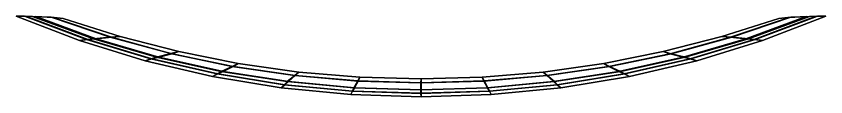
# Model space of a CAD drawing. Extents: x 126968 to 132038, y -1805 to 3860.
# Drawn here: x 129460.1 to 129515.2, y 2778.4 to 2783.9 of the extents above; entities that cross this region are included whole.
import ezdxf

# ---------------------------------------------------------------- set-up
doc = ezdxf.new("R2010")
doc.units = 0
doc.header["$MEASUREMENT"] = 0
doc.layers.get('0').update_dxf_attribs({"linetype": 'CONTINUOUS'})

msp = doc.modelspace()

# ---------------------------------------------------------------- meshes
mesh = msp.add_polyface()
corners = [(129460.103, 2783.945, -10.086), (129469.348, 2781.025, -10.048), (129473.828, 2779.996, -10.054), (129478.395, 2779.259, -10.059), (129483.02, 2778.816, -10.063), (129487.675, 2778.668, -10.064), (129461.206, 2783.931, -6.74), (129478.366, 2779.263, -6.619), (129483.005, 2778.822, -6.618), (129487.669, 2778.913, -6.676), (129487.672, 2778.675, -6.617), (129492.228, 2779.052, -6.679), (129492.338, 2778.822, -6.618), (129496.762, 2779.469, -6.686), (129496.977, 2779.263, -6.62), (129501.247, 2780.165, -6.698), (129501.56, 2779.996, -6.623), (129505.655, 2781.14, -6.712), (129506.058, 2781.021, -6.626), (129509.96, 2782.395, -6.727), (129510.442, 2782.338, -6.63), (129514.13, 2783.931, -6.744), (129461.206, 2783.931, -6.74), (129462.488, 2783.871, -7.356), (129463.298, 2783.773, -8.342), (129514.13, 2783.931, -6.744), (129509.788, 2782.401, -9.902), (129505.528, 2781.148, -9.929), (129501.159, 2780.17, -9.953), (129496.709, 2779.469, -9.973), (129492.205, 2779.047, -9.988), (129487.675, 2778.907, -9.993), (129462.595, 2783.862, -9.242), (129469.821, 2781.148, -9.929), (129474.19, 2780.17, -9.953), (129478.64, 2779.469, -9.973), (129483.144, 2779.047, -9.988), (129468.878, 2780.895, -6.597), (129473.469, 2779.819, -6.597), (129478.153, 2779.048, -6.597), (129482.898, 2778.585, -6.597), (129487.675, 2778.43, -6.597), (129492.451, 2778.585, -6.597), (129497.196, 2779.048, -6.597), (129501.88, 2779.819, -6.597), (129506.471, 2780.895, -6.597), (129510.937, 2782.272, -6.597), (129460.103, 2783.945, -6.597), (129460.662, 2783.942, -6.633), (129460.77, 2783.94, -10.035), (129461.438, 2783.924, -9.875), (129464.412, 2782.272, -10.086), (129464.412, 2782.272, -6.597), (129464.9, 2782.338, -6.629), (129464.985, 2782.341, -10.042), (129465.365, 2782.399, -6.724), (129465.377, 2782.396, -6.724), (129465.561, 2782.401, -9.902), (129466.506, 2782.5, -7.375), (129466.596, 2782.498, -9.235), (129467.191, 2782.547, -8.342), (129468.878, 2780.895, -10.086), (129469.285, 2781.022, -6.625), (129469.664, 2781.145, -6.709), (129469.682, 2781.14, -6.709), (129470.626, 2781.382, -7.399), (129470.697, 2781.38, -9.222), (129471.173, 2781.524, -8.342), (129473.469, 2779.819, -10.086), (129473.783, 2779.996, -6.622), (129474.072, 2780.169, -6.696), (129474.091, 2780.165, -6.696), (129474.822, 2780.512, -7.424), (129474.876, 2780.509, -9.209), (129475.229, 2780.713, -8.342), (129478.153, 2779.048, -10.086), (129478.56, 2779.471, -6.685), (129478.576, 2779.469, -6.685), (129479.075, 2779.891, -7.444), (129479.111, 2779.886, -9.199), (129479.344, 2780.127, -8.342), (129482.898, 2778.585, -10.086), (129483.101, 2779.053, -6.678), (129483.11, 2779.052, -6.678), (129483.364, 2779.519, -7.458), (129483.384, 2779.512, -9.193), (129483.499, 2779.772, -8.342), (129487.668, 2778.913, -6.676), (129487.672, 2779.395, -7.463), (129487.675, 2779.653, -8.342), (129487.675, 2778.43, -10.086), (129487.675, 2779.387, -9.191), (129491.85, 2779.772, -8.342), (129491.965, 2779.512, -9.193), (129491.979, 2779.519, -7.459), (129492.235, 2779.053, -6.679), (129492.329, 2778.816, -10.063), (129492.451, 2778.585, -10.086), (129496.005, 2780.127, -8.342), (129496.238, 2779.886, -9.199), (129496.269, 2779.891, -7.446), (129496.776, 2779.471, -6.686), (129496.954, 2779.259, -10.059), (129497.196, 2779.048, -10.086), (129500.12, 2780.713, -8.342), (129500.473, 2780.509, -9.209), (129500.522, 2780.512, -7.426), (129501.265, 2780.168, -6.698), (129501.521, 2779.996, -10.054), (129501.88, 2779.819, -10.086), (129504.176, 2781.524, -8.342), (129504.652, 2781.38, -9.222), (129504.718, 2781.381, -7.402), (129505.673, 2781.144, -6.712), (129506.001, 2781.025, -10.048), (129506.471, 2780.895, -10.086), (129508.158, 2782.547, -8.342), (129508.753, 2782.498, -9.235), (129508.838, 2782.5, -7.378), (129509.971, 2782.399, -6.727), (129510.364, 2782.341, -10.042), (129510.937, 2782.272, -10.086), (129512.051, 2783.773, -8.342), (129512.754, 2783.862, -9.242), (129512.857, 2783.87, -7.36), (129513.912, 2783.924, -9.875), (129514.579, 2783.94, -10.035), (129514.68, 2783.942, -6.634), (129515.246, 2783.945, -10.086), (129515.246, 2783.945, -6.597)]
mesh.append_faces([[corners[k] for k in face] for face in [(0, 49, 54, 51), (49, 50, 57, 54), (51, 54, 1, 61), (54, 57, 33, 1), (61, 1, 2, 68), (1, 33, 34, 2), (68, 2, 3, 75), (2, 34, 35, 3), (75, 3, 4, 81), (3, 35, 36, 4), (81, 4, 5, 90), (4, 36, 31, 5), (90, 5, 96, 97), (5, 31, 30, 96), (97, 96, 102, 103), (96, 30, 29, 102), (103, 102, 108, 109), (102, 29, 28, 108), (109, 108, 114, 115), (108, 28, 27, 114), (115, 114, 120, 121), (114, 27, 26, 120), (121, 120, 126, 128), (120, 26, 125, 126), (6, 48, 53, 56), (48, 47, 52, 53), (56, 53, 62, 64), (53, 52, 37, 62), (64, 62, 69, 71), (62, 37, 38, 69), (71, 69, 7, 77), (69, 38, 39, 7), (77, 7, 8, 83), (7, 39, 40, 8), (83, 8, 10, 9), (8, 40, 41, 10), (9, 10, 12, 11), (10, 41, 42, 12), (11, 12, 14, 13), (12, 42, 43, 14), (13, 14, 16, 15), (14, 43, 44, 16), (15, 16, 18, 17), (16, 44, 45, 18), (17, 18, 20, 19), (18, 45, 46, 20), (19, 20, 127, 21), (20, 46, 129, 127), (22, 55, 58, 23), (23, 58, 60, 24), (55, 63, 65, 58), (58, 65, 67, 60), (63, 70, 72, 65), (65, 72, 74, 67), (70, 76, 78, 72), (72, 78, 80, 74), (76, 82, 84, 78), (78, 84, 86, 80), (82, 87, 88, 84), (84, 88, 89, 86), (87, 95, 94, 88), (88, 94, 92, 89), (95, 101, 100, 94), (94, 100, 98, 92), (101, 107, 106, 100), (100, 106, 104, 98), (107, 113, 112, 106), (106, 112, 110, 104), (113, 119, 118, 112), (112, 118, 116, 110), (119, 25, 124, 118), (118, 124, 122, 116), (122, 123, 117, 116), (123, 125, 26, 117), (116, 117, 111, 110), (117, 26, 27, 111), (110, 111, 105, 104), (111, 27, 28, 105), (104, 105, 99, 98), (105, 28, 29, 99), (98, 99, 93, 92), (99, 29, 30, 93), (92, 93, 91, 89), (93, 30, 31, 91), (89, 91, 85, 86), (91, 31, 36, 85), (86, 85, 79, 80), (85, 36, 35, 79), (80, 79, 73, 74), (79, 35, 34, 73), (74, 73, 66, 67), (73, 34, 33, 66), (67, 66, 59, 60), (66, 33, 57, 59), (60, 59, 32, 24), (59, 57, 50, 32), (129, 46, 121, 128), (46, 45, 115, 121), (45, 44, 109, 115), (44, 43, 103, 109), (43, 42, 97, 103), (42, 41, 90, 97), (41, 40, 81, 90), (40, 39, 75, 81), (39, 38, 68, 75), (38, 37, 61, 68), (37, 52, 51, 61), (52, 47, 0, 51)]])

doc.saveas('drawing.dxf')
